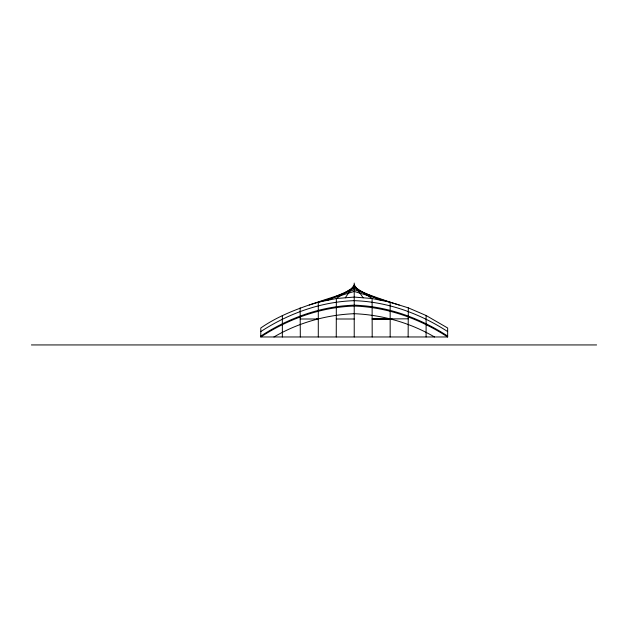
<?xml version="1.0" encoding="UTF-8"?>
<svg xmlns="http://www.w3.org/2000/svg" width="628" height="628" viewBox="0 0 628 628"><rect width="100%" height="100%" fill="white"/><g stroke="black" fill="none" stroke-linecap="round" stroke-linejoin="round"><path stroke-width="0.94" d="M336.255 336.969L336.341 298.52L354.223 286.643L372.098 298.52L390.161 302.201L408.31 307.861L426.098 315.499L447.654 327.989L447.654 336.969L260.785 336.969L260.785 327.989C288.88 308.434 322.761 301.683 354.223 289.673L390.161 302.201L390.161 336.969M408.129 336.969L408.31 307.861M345.282 297.798L354.223 284.845L363.157 297.798M260.785 331.576C288.582 313.474 320.892 301.738 354.223 300.671C387.555 301.738 419.857 313.474 447.654 331.576M260.785 336.074C288.582 317.964 320.892 306.229 354.223 305.169C387.555 306.229 419.857 317.964 447.654 336.074M260.785 336.969C288.582 318.859 320.892 307.123 354.223 306.064C387.555 307.123 419.857 318.859 447.654 336.969M273.949 336.969C298.214 322.776 326.144 314.84 354.223 313.702C382.295 314.84 410.225 322.776 434.498 336.969M327.314 300.357L354.223 288.166L381.125 300.357M309.212 305.027L354.223 291.455L399.235 305.027M316.379 318.843L318.286 318.82M390.161 319L372.137 319L408.286 318.82M372.137 319L392.115 318.898M300.153 319L318.286 319M336.31 319L354.223 319M31.4 344.937L596.6 344.937M300.317 336.969L300.137 307.861M372.192 336.969L372.098 298.52L354.223 297.083L336.341 298.52L318.286 302.201L318.286 336.969M426.098 315.499L426.098 336.969M354.223 283.063L354.223 336.969M282.349 315.499L282.349 336.969"/></g></svg>
